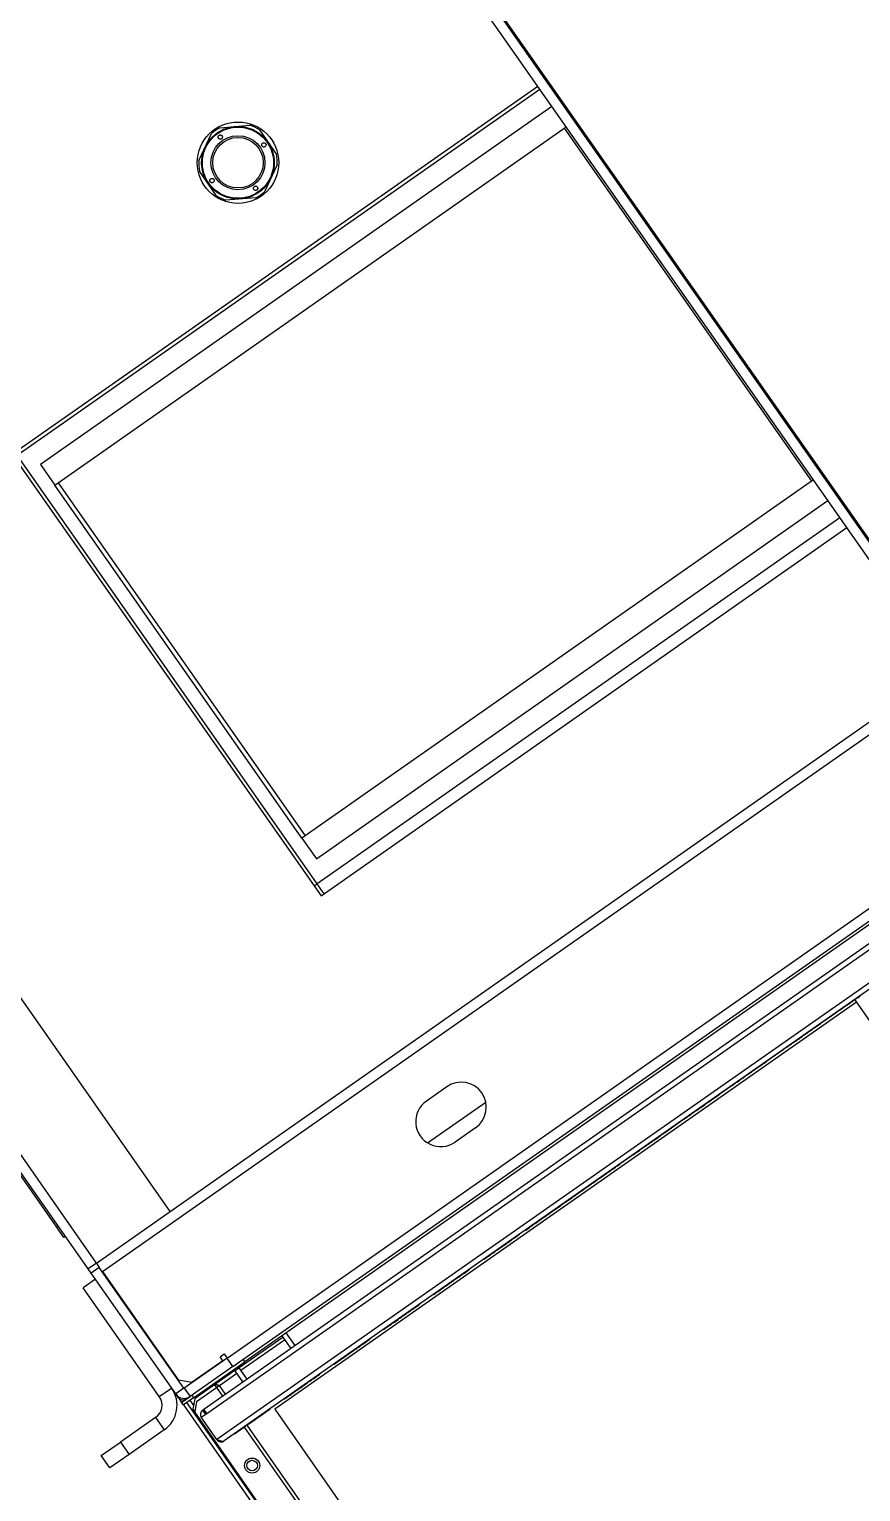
# Model space of a CAD drawing. Header units: millimetres. Extents: x 152904052 to 153933663, y 538271515 to 539240469.
# Drawn here: x 153346761 to 153347093, y 538941602 to 538942185 of the extents above; entities that cross this region are included whole.
import ezdxf

# ---------------------------------------------------------------- set-up
doc = ezdxf.new("R2010")
doc.units = ezdxf.units.MM
doc.layers.add('POWR', color=5, linetype='Continuous')

msp = doc.modelspace()

# ---------------------------------------------------------------- linework, layer by layer
at = {"layer": 'POWR', "color": 7}
for p, q in [((153346790.22, 538941689.56), (153348585.8, 538942946.84)), ((153346840, 538941655.08), (153348601.17, 538942888.27)), ((153346842.35, 538941651.72), (153348603.53, 538942884.91)), ((153346817.35, 538941713.57), (153346347.02, 538942385.27)), ((153346784.59, 538941690.63), (153346314.25, 538942362.33)), ((153346787.95, 538941692.98), (153346317.61, 538942364.68)), ((153346817.35, 538941713.57), (153347666.49, 538942308.14)), ((153347126.79, 538941930.24), (153346880.38, 538942282.15)), ((153347130.06, 538941932.53), (153346883.66, 538942284.44)), ((153346884.07, 538942284.73), (153347130.47, 538941932.82)), ((153346830.76, 538941634.64), (153347722.48, 538942259.02)), ((153346831.91, 538941633), (153347723.63, 538942257.38)), ((153347732.09, 538942250.01), (153346835.94, 538941622.52)), ((153347731.58, 538942247.08), (153346838.87, 538941622)), ((153347697, 538942248.69), (153346847.13, 538941653.61)), ((153346964.06, 538942162.63), (153346754.24, 538942015.71)), ((153346756.19, 538942015.37), (153346964.87, 538942161.49)), ((153346969.69, 538942154.6), (153346765.51, 538942011.64)), ((153346771.25, 538942003.45), (153346975.42, 538942146.41)), ((153346837.22, 538942146.13), (153346849.14, 538942147.09)), ((153346852.89, 538942145.31), (153346859.68, 538942135.46)), ((153347073.38, 538942005.03), (153346974.73, 538942145.93)), ((153346828.68, 538942132.97), (153346833.81, 538942143.77)), ((153346835.81, 538942119), (153346829.02, 538942128.84)), ((153346860.01, 538942131.33), (153346854.88, 538942120.53)), ((153346851.47, 538942118.18), (153346839.55, 538942117.22)), ((153346772.03, 538941707.35), (153346513.57, 538942076.46)), ((153346754.24, 538942015.71), (153346877.56, 538941839.59)), ((153346875.95, 538941844.33), (153346756.19, 538942015.37)), ((153346765.51, 538942011.64), (153346771.25, 538942003.45)), ((153347074.08, 538942005.52), (153346869.9, 538941862.55)), ((153346869.9, 538941862.55), (153346771.25, 538942003.45)), ((153346772.56, 538942004.37), (153346871.21, 538941863.47)), ((153346875.64, 538941854.36), (153347079.81, 538941997.33)), ((153347084.63, 538941990.45), (153346875.95, 538941844.33)), ((153346877.56, 538941839.59), (153347087.38, 538941986.51)), ((153346869.9, 538941862.55), (153346875.64, 538941854.36)), ((153346874.8, 538941843.52), (153346875.95, 538941844.33)), ((153346878.7, 538941840.4), (153346875.95, 538941844.33)), ((153347091.22, 538941797.17), (153346859.08, 538941634.62)), ((153347086.35, 538941795.17), (153347086.29, 538941795.25)), ((153347088.62, 538941796.76), (153347088.56, 538941796.84)), ((153347090.56, 538941798.11), (153347101.69, 538941782.22)), ((153347090.89, 538941798.35), (153347090.84, 538941798.43)), ((153347092.8, 538941799.69), (153347092.75, 538941799.77)), ((153347077.02, 538941788.63), (153347076.96, 538941788.71)), ((153347081.42, 538941791.71), (153347077.16, 538941788.73)), ((153347084.61, 538941793.95), (153347084.55, 538941794.03)), ((153347068.82, 538941782.89), (153347069.59, 538941783.43)), ((153347069.87, 538941783.63), (153347069.82, 538941783.71)), ((153347070.03, 538941783.74), (153347069.98, 538941783.82)), ((153347071.09, 538941784.48), (153347071.03, 538941784.56)), ((153347072.15, 538941785.22), (153347072.09, 538941785.3)), ((153347073.97, 538941786.5), (153347073.92, 538941786.58)), ((153347061.53, 538941777.79), (153347056.22, 538941774.07)), ((153347061.68, 538941777.89), (153347061.62, 538941777.97)), ((153347062.73, 538941778.63), (153347062.67, 538941778.71)), ((153347065.77, 538941780.76), (153347065.72, 538941780.84)), ((153347052.38, 538941771.38), (153347052.33, 538941771.46)), ((153347056.07, 538941773.97), (153347056.02, 538941774.05)), ((153347047.84, 538941768.2), (153347047.78, 538941768.28)), ((153347049.05, 538941769.05), (153347049, 538941769.13)), ((153347050.11, 538941769.79), (153347050.05, 538941769.87)), ((153347051.17, 538941770.53), (153347051.11, 538941770.61)), ((153346927.74, 538941763.39), (153346919.55, 538941757.66)), ((153347041.64, 538941763.86), (153347036.82, 538941760.49)), ((153347041.79, 538941763.96), (153347041.73, 538941764.05)), ((153346920, 538941740.98), (153346943.26, 538941757.26)), ((153347029.54, 538941755.39), (153347029.48, 538941755.47)), ((153347033.64, 538941758.26), (153347033.58, 538941758.34)), ((153347034.57, 538941758.91), (153347034.51, 538941758.99)), ((153347022.25, 538941750.28), (153347016.44, 538941746.22)), ((153347022.39, 538941750.38), (153347022.34, 538941750.47)), ((153346939.21, 538941747.01), (153346931.02, 538941741.28)), ((153347013.26, 538941743.99), (153347013.2, 538941744.07)), ((153347016.3, 538941746.12), (153347016.24, 538941746.2)), ((153347002.01, 538941736.11), (153347001.96, 538941736.2)), ((153347005.06, 538941738.25), (153347005, 538941738.33)), ((153347009.16, 538941741.12), (153347009.1, 538941741.2)), ((153347010.21, 538941741.86), (153347010.16, 538941741.94)), ((153346993.71, 538941730.3), (153346993.65, 538941730.38)), ((153346995.23, 538941731.36), (153346995.17, 538941731.45)), ((153346996.75, 538941732.43), (153346996.69, 538941732.51)), ((153347001.7, 538941735.9), (153346996.94, 538941732.56)), ((153346985.51, 538941724.56), (153346985.45, 538941724.64)), ((153346988.55, 538941726.69), (153346988.5, 538941726.77)), ((153346989.61, 538941727.43), (153346989.55, 538941727.51)), ((153346990.67, 538941728.17), (153346990.61, 538941728.25)), ((153346976.23, 538941718.06), (153346977.87, 538941719.21)), ((153346977.87, 538941719.21), (153346977.81, 538941719.29)), ((153346978.1, 538941719.37), (153346978.05, 538941719.45)), ((153346978.1, 538941719.37), (153346979.4, 538941720.28)), ((153346979.4, 538941720.28), (153346979.34, 538941720.36)), ((153346981.24, 538941721.57), (153346981.18, 538941721.65)), ((153346981.6, 538941721.82), (153346981.54, 538941721.9)), ((153346981.6, 538941721.82), (153346982.32, 538941722.33)), ((153346982.47, 538941722.43), (153346982.41, 538941722.51)), ((153346983.99, 538941723.49), (153346983.93, 538941723.57)), ((153346787.95, 538941692.98), (153346817.35, 538941713.57)), ((153346968.8, 538941712.86), (153346969.1, 538941713.07)), ((153346969.38, 538941713.27), (153346969.33, 538941713.35)), ((153346973.48, 538941716.14), (153346973.43, 538941716.22)), ((153346976.53, 538941718.27), (153346976.47, 538941718.35)), ((153346772.03, 538941707.35), (153346772.6, 538941707.75)), ((153346774.89, 538941703.25), (153346772.03, 538941707.35)), ((153346959.26, 538941706.18), (153346960.56, 538941707.09)), ((153346960.56, 538941707.09), (153346960.5, 538941707.17)), ((153346775.47, 538941703.65), (153346774.89, 538941703.25)), ((153346951.95, 538941701.06), (153346951.89, 538941701.14)), ((153346953.77, 538941702.34), (153346953.72, 538941702.42)), ((153346956.82, 538941704.47), (153346956.76, 538941704.55)), ((153346959.26, 538941706.18), (153346959.21, 538941706.26)), ((153346945.57, 538941696.59), (153346945.52, 538941696.68)), ((153346949.67, 538941699.46), (153346949.62, 538941699.55)), ((153346787.95, 538941692.98), (153346784.59, 538941690.63)), ((153346785.73, 538941688.99), (153346784.59, 538941690.63)), ((153346789.01, 538941691.28), (153346785.73, 538941688.99)), ((153346787.86, 538941692.92), (153346789.01, 538941691.28)), ((153346822.8, 538941643.04), (153346789.01, 538941691.28)), ((153346790.22, 538941689.56), (153346820.44, 538941646.39)), ((153346787.46, 538941686.53), (153346782.54, 538941683.09)), ((153346819.52, 538941640.74), (153346785.73, 538941688.99)), ((153346928.55, 538941684.68), (153346928.5, 538941684.76)), ((153346929.61, 538941685.42), (153346929.55, 538941685.5)), ((153346929.9, 538941685.62), (153346930.31, 538941685.91)), ((153346930.67, 538941686.16), (153346930.61, 538941686.24)), ((153346933.71, 538941688.29), (153346933.65, 538941688.37)), ((153346812.94, 538941639.67), (153346782.54, 538941683.09)), ((153346922.47, 538941680.41), (153346922.41, 538941680.5)), ((153346925.51, 538941682.55), (153346925.45, 538941682.63)), ((153346914.8, 538941675.04), (153346914.74, 538941675.13)), ((153346916.87, 538941676.49), (153346916.81, 538941676.57)), ((153346902.47, 538941666.41), (153346902.42, 538941666.5)), ((153346907.18, 538941669.71), (153346907.12, 538941669.79)), ((153346844.81, 538941651.25), (153346862.22, 538941663.44)), ((153346845.56, 538941650.19), (153346862.97, 538941662.37)), ((153346861.88, 538941663.93), (153346865.41, 538941658.89)), ((153346863.52, 538941665.08), (153346867.04, 538941660.04)), ((153346896.98, 538941662.57), (153346896.92, 538941662.65)), ((153346840.05, 538941655), (153346822.93, 538941643.01)), ((153346837.21, 538941655.57), (153346838.85, 538941656.72)), ((153346838.3, 538941654.02), (153346837.21, 538941655.57)), ((153346838.85, 538941656.72), (153346840, 538941655.08)), ((153346840.05, 538941655), (153346840, 538941655.08)), ((153346842.35, 538941651.72), (153346840.05, 538941655)), ((153346847.13, 538941653.61), (153346846.44, 538941654.59)), ((153346886.27, 538941655.07), (153346886.21, 538941655.15)), ((153346888.78, 538941656.83), (153346888.72, 538941656.91)), ((153346889.84, 538941657.57), (153346889.78, 538941657.65)), ((153346890.89, 538941658.31), (153346890.84, 538941658.39)), ((153346842.35, 538941651.72), (153346825.23, 538941639.73)), ((153346838.3, 538941654.02), (153346826.01, 538941645.41)), ((153346826.65, 538941639.27), (153346847.13, 538941653.61)), ((153346843.09, 538941650.05), (153346829.66, 538941640.64)), ((153346836.92, 538941644.13), (153346843.92, 538941649.04)), ((153346843.09, 538941650.05), (153346842.75, 538941650.54)), ((153346844.87, 538941651.17), (153346843.23, 538941650.02)), ((153346846.36, 538941645.56), (153346843.23, 538941650.02)), ((153346848, 538941646.7), (153346844.87, 538941651.17)), ((153346812.94, 538941639.67), (153346817.86, 538941643.12)), ((153346822.8, 538941643.04), (153346819.52, 538941640.74)), ((153346820.44, 538941646.39), (153346826.01, 538941645.41)), ((153346822.93, 538941643.01), (153346825.23, 538941639.73)), ((153346827.81, 538941637.79), (153346835.75, 538941643.36)), ((153346835.8, 538941643.47), (153346835.11, 538941644.45)), ((153346835.84, 538941643.41), (153346835.75, 538941643.36)), ((153346835.75, 538941643.36), (153346838.21, 538941639.85)), ((153346835.8, 538941643.47), (153346836.92, 538941644.13)), ((153346835.84, 538941643.41), (153346836.82, 538941644.1)), ((153346836.92, 538941644.13), (153346835.85, 538941643.39)), ((153346838.29, 538941639.91), (153346835.85, 538941643.39)), ((153346839.36, 538941640.65), (153346836.92, 538941644.13)), ((153346869.95, 538941643.64), (153346869.89, 538941643.72)), ((153346872.22, 538941645.23), (153346872.17, 538941645.32)), ((153346820.55, 538941639.27), (153346819.52, 538941640.74)), ((153346820.89, 538941639.51), (153346820.55, 538941639.27)), ((153346820.55, 538941639.27), (153346821.87, 538941637.38)), ((153346821.87, 538941637.38), (153346825.23, 538941639.73)), ((153346822.56, 538941636.4), (153346821.87, 538941637.38)), ((153346826.65, 538941639.27), (153346822.56, 538941636.4)), ((153346823.03, 538941638.51), (153346823.18, 538941638.3)), ((153346823.48, 538941638.75), (153346823.07, 538941638.46)), ((153346823.12, 538941638.38), (153346824.43, 538941639.3)), ((153346823.29, 538941639.01), (153346823.48, 538941638.75)), ((153346823.48, 538941638.75), (153346824.08, 538941639.17)), ((153346823.87, 538941637.32), (153346976.04, 538941420)), ((153346824.43, 538941639.3), (153346824.49, 538941639.22)), ((153346825.18, 538941638.23), (153346826.61, 538941636.19)), ((153346825.97, 538941640.25), (153346826.65, 538941639.27)), ((153346827.08, 538941638.83), (153346826.34, 538941634.65)), ((153346827.81, 538941637.79), (153346827.07, 538941633.61)), ((153346829.66, 538941640.64), (153346827.08, 538941638.83)), ((153346829.66, 538941640.64), (153346829.32, 538941641.13)), ((153346865.85, 538941640.77), (153346865.79, 538941640.85)), ((153346811.47, 538941631.32), (153346797.47, 538941621.52)), ((153346811.47, 538941631.32), (153346814.91, 538941626.4)), ((153346822.56, 538941636.4), (153346974.73, 538941419.08)), ((153346826.34, 538941634.65), (153346827.07, 538941633.61)), ((153346973.02, 538941425.17), (153346827.07, 538941633.61)), ((153346829.69, 538941631.44), (153346831.91, 538941633)), ((153346835.94, 538941622.52), (153346829.69, 538941631.44)), ((153346830.18, 538941634.23), (153346830.7, 538941634.59)), ((153346830.18, 538941634.23), (153346831.33, 538941632.59)), ((153346830.7, 538941634.59), (153346830.76, 538941634.64)), ((153346831.85, 538941632.96), (153346830.7, 538941634.59)), ((153346831.91, 538941633), (153346830.76, 538941634.64)), ((153346859.08, 538941634.62), (153346984.92, 538941454.91)), ((153346814.91, 538941626.4), (153346800.91, 538941616.6)), ((153346846.87, 538941627.48), (153346985.15, 538941430)), ((153346985.21, 538941430.08), (153346846.95, 538941627.54)), ((153346847.79, 538941628.13), (153346847.73, 538941628.21)), ((153346986.28, 538941430.83), (153346848.02, 538941628.28)), ((153346850.06, 538941629.72), (153346850.01, 538941629.8)), ((153346789.81, 538941616.15), (153346797.47, 538941621.52)), ((153346797.47, 538941621.52), (153346800.91, 538941616.6)), ((153346842.92, 538941624.72), (153346842.86, 538941624.8)), ((153346793.25, 538941611.24), (153346789.81, 538941616.15)), ((153346800.91, 538941616.6), (153346793.25, 538941611.24))]:
    msp.add_line(p, q, dxfattribs=at)
at = {"layer": 'POWR', "color": 7, "flags": 128}
msp.add_lwpolyline([(153346844.87, 538941651.17), (153346844.6, 538941651.48), (153346844.37, 538941651.67)], dxfattribs=at)
at = {"layer": 'POWR', "color": 7}
for centre, radius in [((153346844.35, 538942132.15), 16.25), ((153346844.35, 538942132.15), 14.5), ((153346844.35, 538942132.15), 14.21), ((153346844.35, 538942132.15), 10.79), ((153346844.35, 538942132.15), 10.09), ((153346850.02, 538941612.17), 3), ((153346850.02, 538941612.17), 2.1)]:
    msp.add_circle(centre, radius, dxfattribs=at)
for centre, radius, start, end in [((153346844.35, 538942132.15), 15.68, 117.0092, 132.18946), ((153346844.35, 538942132.15), 15.68, 57.0092, 72.18946), ((153346844.35, 538942132.15), 15.68, 357.00919, 12.18945), ((153346844.35, 538942132.15), 15.68, 177.00919, 192.18945), ((153346844.35, 538942132.15), 15.68, 237.0092, 252.18946), ((153346844.35, 538942132.15), 15.68, 297.0092, 312.18946), ((153346933.47, 538941755.2), 10, 304.99999, 124.99999), ((153346925.28, 538941749.47), 10, 124.99999, 304.99999), ((153346843.15, 538941649.96), 0.1, 34.99999, 124.99999), ((153346808.03, 538941636.23), 12, 304.99999, 34.99999), ((153346822.88, 538941643.09), 0.1, 214.99999, 304.99999), ((153346808.03, 538941636.23), 6, 304.99999, 34.99999), ((153346822.88, 538941643.09), 4.1, 214.99999, 304.99999), ((153346822.27, 538941640.47), 2.1, 214.99999, 304.99999), ((153346831.33, 538941632.59), 2, 124.99999, 214.99999), ((153346837.66, 538941623.72), 2.1, 214.99999, 304.99999)]:
    msp.add_arc(centre, radius, start, end, dxfattribs=at)
for points, knots in [([(153346837.31, 538942141.51), (153346837.38, 538942141.52), (153346837.53, 538942141.54), (153346837.75, 538942141.64), (153346837.92, 538942141.78), (153346838.06, 538942141.97), (153346838.16, 538942142.21), (153346838.17, 538942142.53), (153346838.04, 538942142.85), (153346837.77, 538942143.1), (153346837.47, 538942143.21), (153346837.2, 538942143.23), (153346836.96, 538942143.17), (153346836.77, 538942143.06), (153346836.62, 538942142.91), (153346836.51, 538942142.71), (153346836.44, 538942142.43), (153346836.47, 538942142.1), (153346836.64, 538942141.78), (153346836.92, 538942141.55), (153346837.19, 538942141.52), (153346837.31, 538942141.51)], [0, 0, 0, 0, 0.037655, 0.075529, 0.109622, 0.142408, 0.18759, 0.24856, 0.329431, 0.41155, 0.474655, 0.51947, 0.554483, 0.589706, 0.620506, 0.652427, 0.702904, 0.774298, 0.847915, 0.935622, 1, 1, 1, 1]), ([(153346854.31, 538942138.51), (153346854.4, 538942138.47), (153346854.61, 538942138.39), (153346854.95, 538942138.43), (153346855.28, 538942138.61), (153346855.49, 538942138.92), (153346855.57, 538942139.24), (153346855.55, 538942139.49), (153346855.47, 538942139.71), (153346855.34, 538942139.88), (153346855.17, 538942140.03), (153346854.93, 538942140.14), (153346854.6, 538942140.17), (153346854.25, 538942140.06), (153346853.97, 538942139.83), (153346853.83, 538942139.54), (153346853.81, 538942139.26), (153346853.86, 538942139.01), (153346853.98, 538942138.79), (153346854.13, 538942138.62), (153346854.25, 538942138.54), (153346854.31, 538942138.51)], [0, 0, 0, 0, 0.05223, 0.119215, 0.204465, 0.290365, 0.343284, 0.383581, 0.41619, 0.448914, 0.479354, 0.521401, 0.580352, 0.661164, 0.743398, 0.808383, 0.85627, 0.894279, 0.932508, 0.965841, 1, 1, 1, 1]), ([(153346833.65, 538942124.23), (153346833.77, 538942124.19), (153346834.04, 538942124.12), (153346834.4, 538942124.22), (153346834.69, 538942124.44), (153346834.85, 538942124.72), (153346834.89, 538942125.01), (153346834.84, 538942125.26), (153346834.73, 538942125.49), (153346834.58, 538942125.67), (153346834.39, 538942125.81), (153346834.13, 538942125.9), (153346833.81, 538942125.9), (153346833.48, 538942125.74), (153346833.24, 538942125.46), (153346833.13, 538942125.15), (153346833.13, 538942124.88), (153346833.2, 538942124.65), (153346833.32, 538942124.46), (153346833.47, 538942124.31), (153346833.59, 538942124.26), (153346833.65, 538942124.23)], [0, 0, 0, 0, 0.067266, 0.145648, 0.22596, 0.294547, 0.344366, 0.383525, 0.422939, 0.456712, 0.489705, 0.536113, 0.598963, 0.681449, 0.764993, 0.824624, 0.867907, 0.902042, 0.936356, 0.966948, 1, 1, 1, 1]), ([(153346851.54, 538942121.1), (153346851.61, 538942121.11), (153346851.74, 538942121.14), (153346851.93, 538942121.25), (153346852.07, 538942121.4), (153346852.19, 538942121.6), (153346852.26, 538942121.87), (153346852.22, 538942122.2), (153346852.05, 538942122.52), (153346851.79, 538942122.73), (153346851.48, 538942122.8), (153346851.23, 538942122.78), (153346851.01, 538942122.7), (153346850.82, 538942122.57), (153346850.68, 538942122.41), (153346850.56, 538942122.2), (153346850.51, 538942121.92), (153346850.58, 538942121.6), (153346850.79, 538942121.31), (153346851.09, 538942121.12), (153346851.37, 538942121.08), (153346851.51, 538942121.09), (153346851.54, 538942121.1)], [0, 0, 0, 0, 0.032752, 0.06566, 0.096359, 0.128239, 0.178564, 0.249759, 0.323184, 0.410832, 0.464034, 0.505856, 0.540618, 0.575489, 0.608047, 0.643003, 0.696435, 0.769015, 0.843405, 0.93108, 0.98189, 1, 1, 1, 1]), ([(153347084.61, 538941793.95), (153347084.68, 538941794), (153347084.83, 538941794.1), (153347085.65, 538941794.68), (153347086.06, 538941794.96)], [0, 0, 0, 0, 0.505805, 1, 1, 1, 1]), ([(153347086.35, 538941795.17), (153347086.39, 538941795.2), (153347086.49, 538941795.26), (153347087.08, 538941795.68), (153347087.8, 538941796.19), (153347088.35, 538941796.57), (153347088.62, 538941796.76)], [0, 0, 0, 0, 0.282673, 0.565113, 0.784379, 1, 1, 1, 1]), ([(153347087.65, 538941796.08), (153347087.69, 538941796.1), (153347087.76, 538941796.16), (153347088.17, 538941796.44), (153347088.48, 538941796.66), (153347088.58, 538941796.73)], [0, 0, 0, 0, 0.407525, 0.812587, 1, 1, 1, 1]), ([(153347088.62, 538941796.76), (153347088.85, 538941796.91), (153347089.28, 538941797.22), (153347089.9, 538941797.65), (153347090.43, 538941798.02), (153347090.82, 538941798.3), (153347090.87, 538941798.33), (153347090.89, 538941798.35)], [0, 0, 0, 0, 0.195186, 0.375029, 0.550308, 0.763878, 1, 1, 1, 1]), ([(153347091.18, 538941798.55), (153347091.42, 538941798.72), (153347092.03, 538941799.14), (153347092.67, 538941799.59), (153347092.76, 538941799.65), (153347092.8, 538941799.69)], [0, 0, 0, 0, 0.232742, 0.596915, 1, 1, 1, 1]), ([(153347081.56, 538941791.81), (153347081.62, 538941791.86), (153347081.75, 538941791.94), (153347082.73, 538941792.63), (153347083.59, 538941793.24), (153347084.26, 538941793.7), (153347084.32, 538941793.74)], [0, 0, 0, 0, 0.323387, 0.646124, 0.968107, 1, 1, 1, 1]), ([(153347065.77, 538941780.76), (153347065.86, 538941780.82), (153347066.02, 538941780.93), (153347067.09, 538941781.68), (153347068.41, 538941782.6), (153347069.39, 538941783.29), (153347069.87, 538941783.63)], [0, 0, 0, 0, 0.284722, 0.565801, 0.783864, 1, 1, 1, 1]), ([(153347070.03, 538941783.74), (153347070.06, 538941783.76), (153347070.1, 538941783.79), (153347070.37, 538941783.98), (153347070.71, 538941784.22), (153347070.97, 538941784.39), (153347071.09, 538941784.48)], [0, 0, 0, 0, 0.284527, 0.565941, 0.784106, 1, 1, 1, 1]), ([(153347071.09, 538941784.48), (153347071.2, 538941784.56), (153347071.4, 538941784.7), (153347071.69, 538941784.9), (153347071.93, 538941785.07), (153347072.11, 538941785.2), (153347072.14, 538941785.21), (153347072.15, 538941785.22)], [0, 0, 0, 0, 0.192797, 0.372769, 0.549614, 0.764802, 1, 1, 1, 1]), ([(153347072.43, 538941785.42), (153347072.64, 538941785.57), (153347073.22, 538941785.97), (153347073.83, 538941786.4), (153347073.93, 538941786.47), (153347073.97, 538941786.5)], [0, 0, 0, 0, 0.21141, 0.588016, 1, 1, 1, 1]), ([(153347074.26, 538941786.7), (153347074.65, 538941786.97), (153347075.68, 538941787.69), (153347076.78, 538941788.46), (153347076.93, 538941788.57), (153347077.02, 538941788.63)], [0, 0, 0, 0, 0.2229314, 0.5937136, 1, 1, 1, 1]), ([(153347061.68, 538941777.89), (153347061.72, 538941777.92), (153347061.78, 538941777.96), (153347062.28, 538941778.31), (153347062.44, 538941778.43)], [0, 0, 0, 0, 0.666638, 1, 1, 1, 1]), ([(153347062.73, 538941778.63), (153347062.79, 538941778.67), (153347062.91, 538941778.76), (153347063.89, 538941779.44), (153347064.76, 538941780.05), (153347065.43, 538941780.52), (153347065.49, 538941780.56)], [0, 0, 0, 0, 0.326255, 0.648557, 0.96833, 1, 1, 1, 1]), ([(153347051.45, 538941770.73), (153347051.6, 538941770.83), (153347051.94, 538941771.07), (153347052.3, 538941771.33), (153347052.36, 538941771.36), (153347052.38, 538941771.38)], [0, 0, 0, 0, 0.249912, 0.610843, 1, 1, 1, 1]), ([(153347052.67, 538941771.58), (153347052.75, 538941771.64), (153347053.11, 538941771.89), (153347053.13, 538941771.91), (153347053.15, 538941771.92)], [0, 0, 0, 0, 0.236347, 1, 1, 1, 1]), ([(153347053.44, 538941772.12), (153347053.78, 538941772.36), (153347054.77, 538941773.05), (153347055.82, 538941773.79), (153347055.99, 538941773.91), (153347056.07, 538941773.97)], [0, 0, 0, 0, 0.204877, 0.587016, 1, 1, 1, 1]), ([(153347041.79, 538941763.96), (153347041.85, 538941764.01), (153347041.97, 538941764.09), (153347042.94, 538941764.77), (153347043.85, 538941765.41), (153347044.57, 538941765.91), (153347044.67, 538941765.98)], [0, 0, 0, 0, 0.322741, 0.637677, 0.948107, 1, 1, 1, 1]), ([(153347044.95, 538941766.18), (153347045.04, 538941766.24), (153347045.2, 538941766.35), (153347046.23, 538941767.08), (153347047.16, 538941767.73), (153347047.55, 538941768)], [0, 0, 0, 0, 0.374024, 0.738018, 1, 1, 1, 1]), ([(153347047.84, 538941768.2), (153347047.89, 538941768.23), (153347047.98, 538941768.3), (153347048.4, 538941768.6), (153347048.73, 538941768.82), (153347048.77, 538941768.85)], [0, 0, 0, 0, 0.476481, 0.940872, 1, 1, 1, 1]), ([(153347049.05, 538941769.05), (153347049.07, 538941769.07), (153347049.12, 538941769.09), (153347049.39, 538941769.29), (153347049.73, 538941769.53), (153347049.98, 538941769.7), (153347050.11, 538941769.79)], [0, 0, 0, 0, 0.286939, 0.566737, 0.783446, 1, 1, 1, 1]), ([(153347050.11, 538941769.79), (153347050.22, 538941769.87), (153347050.42, 538941770.01), (153347050.71, 538941770.21), (153347050.95, 538941770.38), (153347051.13, 538941770.51), (153347051.15, 538941770.52), (153347051.17, 538941770.53)], [0, 0, 0, 0, 0.190165, 0.370551, 0.549345, 0.766286, 1, 1, 1, 1]), ([(153347034.85, 538941759.11), (153347035.16, 538941759.32), (153347035.87, 538941759.82), (153347036.52, 538941760.27), (153347036.61, 538941760.34), (153347036.66, 538941760.37)], [0, 0, 0, 0, 0.2711005, 0.6389832, 1, 1, 1, 1]), ([(153347025.44, 538941752.52), (153347025.52, 538941752.57), (153347025.67, 538941752.68), (153347026.75, 538941753.44), (153347028.09, 538941754.37), (153347029.05, 538941755.05), (153347029.54, 538941755.39)], [0, 0, 0, 0, 0.289382, 0.566747, 0.781866, 1, 1, 1, 1]), ([(153347029.54, 538941755.39), (153347030.15, 538941755.81), (153347031.35, 538941756.66), (153347032.7, 538941757.6), (153347033.5, 538941758.16), (153347033.59, 538941758.22), (153347033.64, 538941758.26)], [0, 0, 0, 0, 0.27835, 0.548508, 0.767344, 1, 1, 1, 1]), ([(153347033.92, 538941758.46), (153347034.05, 538941758.54), (153347034.5, 538941758.86), (153347034.54, 538941758.89), (153347034.57, 538941758.91)], [0, 0, 0, 0, 0.269927, 1, 1, 1, 1]), ([(153347022.39, 538941750.38), (153347022.46, 538941750.43), (153347022.59, 538941750.52), (153347023.31, 538941751.02), (153347024.01, 538941751.51), (153347024.22, 538941751.66)], [0, 0, 0, 0, 0.418774, 0.822133, 1, 1, 1, 1]), ([(153347024.51, 538941751.86), (153347024.54, 538941751.89), (153347024.57, 538941751.91), (153347025.1, 538941752.28), (153347025.15, 538941752.31)], [0, 0, 0, 0, 0.900928, 1, 1, 1, 1]), ([(153347010.5, 538941742.06), (153347010.65, 538941742.16), (153347011.38, 538941742.67), (153347012.3, 538941743.32), (153347013.12, 538941743.89), (153347013.21, 538941743.95), (153347013.26, 538941743.99)], [0, 0, 0, 0, 0.084425, 0.429681, 0.7083, 1, 1, 1, 1]), ([(153347013.54, 538941744.19), (153347013.93, 538941744.46), (153347014.95, 538941745.17), (153347016.04, 538941745.94), (153347016.21, 538941746.06), (153347016.3, 538941746.12)], [0, 0, 0, 0, 0.2287359, 0.6051431, 1, 1, 1, 1]), ([(153347002.01, 538941736.11), (153347002.07, 538941736.16), (153347002.19, 538941736.23), (153347003.16, 538941736.92), (153347004.05, 538941737.54), (153347004.71, 538941738), (153347004.77, 538941738.04)], [0, 0, 0, 0, 0.3375243, 0.657783, 0.9690212, 1, 1, 1, 1]), ([(153347005.06, 538941738.25), (153347005.13, 538941738.3), (153347005.28, 538941738.4), (153347006.38, 538941739.17), (153347007.3, 538941739.82), (153347007.79, 538941740.16), (153347007.81, 538941740.18)], [0, 0, 0, 0, 0.368412, 0.715641, 0.985435, 1, 1, 1, 1]), ([(153347008.1, 538941740.38), (153347008.12, 538941740.39), (153347008.16, 538941740.42), (153347008.44, 538941740.61), (153347008.79, 538941740.86), (153347009.03, 538941741.03), (153347009.16, 538941741.12)], [0, 0, 0, 0, 0.291578, 0.566821, 0.780385, 1, 1, 1, 1]), ([(153347009.16, 538941741.12), (153347009.32, 538941741.23), (153347009.63, 538941741.45), (153347009.97, 538941741.69), (153347010.18, 538941741.83), (153347010.2, 538941741.85), (153347010.21, 538941741.86)], [0, 0, 0, 0, 0.276042, 0.54912, 0.769614, 1, 1, 1, 1]), ([(153346994.04, 538941730.53), (153346994.36, 538941730.76), (153346995.06, 538941731.25), (153346995.17, 538941731.32), (153346995.23, 538941731.36)], [0, 0, 0, 0, 0.463983, 1, 1, 1, 1]), ([(153346995.52, 538941731.56), (153346995.82, 538941731.77), (153346996.58, 538941732.31), (153346996.69, 538941732.39), (153346996.75, 538941732.43)], [0, 0, 0, 0, 0.389317, 1, 1, 1, 1]), ([(153346985.51, 538941724.56), (153346985.54, 538941724.58), (153346985.61, 538941724.63), (153346986.15, 538941725), (153346987, 538941725.6), (153346987.77, 538941726.14), (153346988.24, 538941726.47), (153346988.27, 538941726.49)], [0, 0, 0, 0, 0.2528436, 0.4893944, 0.7175748, 0.9852967, 1, 1, 1, 1]), ([(153346988.55, 538941726.69), (153346988.57, 538941726.7), (153346988.61, 538941726.73), (153346988.89, 538941726.93), (153346989.24, 538941727.17), (153346989.49, 538941727.34), (153346989.61, 538941727.43)], [0, 0, 0, 0, 0.29369, 0.565991, 0.777987, 1, 1, 1, 1]), ([(153346989.61, 538941727.43), (153346989.77, 538941727.54), (153346990.09, 538941727.76), (153346990.42, 538941728), (153346990.63, 538941728.14), (153346990.65, 538941728.16), (153346990.67, 538941728.17)], [0, 0, 0, 0, 0.274697, 0.55055, 0.772178, 1, 1, 1, 1]), ([(153346990.95, 538941728.37), (153346991.1, 538941728.47), (153346991.84, 538941728.99), (153346992.75, 538941729.63), (153346993.56, 538941730.2), (153346993.66, 538941730.26), (153346993.71, 538941730.3)], [0, 0, 0, 0, 0.083906, 0.432245, 0.711919, 1, 1, 1, 1]), ([(153346979.4, 538941720.28), (153346979.55, 538941720.38), (153346979.84, 538941720.59), (153346980.39, 538941720.97), (153346980.88, 538941721.32), (153346981.12, 538941721.48), (153346981.24, 538941721.57)], [0, 0, 0, 0, 0.2781024, 0.5581581, 0.7786632, 1, 1, 1, 1]), ([(153346981.24, 538941721.57), (153346981.31, 538941721.62), (153346981.45, 538941721.71), (153346981.57, 538941721.8), (153346981.59, 538941721.81), (153346981.6, 538941721.82)], [0, 0, 0, 0, 0.2793225, 0.5592209, 1, 1, 1, 1]), ([(153346982.47, 538941722.43), (153346982.54, 538941722.48), (153346982.67, 538941722.57), (153346983.21, 538941722.95), (153346983.69, 538941723.29), (153346983.7, 538941723.29)], [0, 0, 0, 0, 0.512682, 0.99148, 1, 1, 1, 1]), ([(153346983.99, 538941723.49), (153346984.04, 538941723.53), (153346984.14, 538941723.6), (153346984.64, 538941723.95), (153346985.13, 538941724.29), (153346985.22, 538941724.36)], [0, 0, 0, 0, 0.460446, 0.890899, 1, 1, 1, 1]), ([(153346965.28, 538941710.4), (153346965.32, 538941710.42), (153346965.38, 538941710.46), (153346965.92, 538941710.84), (153346966.77, 538941711.44), (153346967.98, 538941712.29), (153346968.91, 538941712.93), (153346969.38, 538941713.27)], [0, 0, 0, 0, 0.201801, 0.387279, 0.564791, 0.774614, 1, 1, 1, 1]), ([(153346969.38, 538941713.27), (153346970, 538941713.7), (153346971.24, 538941714.57), (153346972.53, 538941715.47), (153346973.33, 538941716.03), (153346973.43, 538941716.1), (153346973.48, 538941716.14)], [0, 0, 0, 0, 0.274466, 0.552901, 0.775045, 1, 1, 1, 1]), ([(153346973.77, 538941716.34), (153346974.16, 538941716.61), (153346975.17, 538941717.32), (153346976.25, 538941718.08), (153346976.44, 538941718.2), (153346976.53, 538941718.27)], [0, 0, 0, 0, 0.233804, 0.614092, 1, 1, 1, 1]), ([(153346960.56, 538941707.09), (153346960.71, 538941707.19), (153346961, 538941707.39), (153346961.55, 538941707.78), (153346962.04, 538941708.12), (153346962.28, 538941708.29), (153346962.4, 538941708.37)], [0, 0, 0, 0, 0.278102, 0.558158, 0.778663, 1, 1, 1, 1]), ([(153346962.24, 538941708.26), (153346962.3, 538941708.3), (153346962.4, 538941708.38), (153346963.37, 538941709.06), (153346964.28, 538941709.69), (153346964.94, 538941710.15), (153346965, 538941710.19)], [0, 0, 0, 0, 0.34686, 0.664927, 0.969313, 1, 1, 1, 1]), ([(153346952.23, 538941701.26), (153346952.44, 538941701.4), (153346953.03, 538941701.82), (153346953.61, 538941702.22), (153346953.72, 538941702.3), (153346953.77, 538941702.34)], [0, 0, 0, 0, 0.213568, 0.607724, 1, 1, 1, 1]), ([(153346954.06, 538941702.54), (153346954.45, 538941702.81), (153346955.45, 538941703.51), (153346956.54, 538941704.27), (153346956.72, 538941704.4), (153346956.82, 538941704.47)], [0, 0, 0, 0, 0.236609, 0.618795, 1, 1, 1, 1]), ([(153346942.53, 538941694.46), (153346942.58, 538941694.5), (153346942.69, 538941694.57), (153346943.65, 538941695.25), (153346944.58, 538941695.9), (153346945.23, 538941696.35), (153346945.29, 538941696.39)], [0, 0, 0, 0, 0.35197, 0.6686, 0.969368, 1, 1, 1, 1]), ([(153346945.57, 538941696.59), (153346945.6, 538941696.62), (153346945.66, 538941696.66), (153346946.22, 538941697.05), (153346946.74, 538941697.41), (153346947.09, 538941697.66), (153346947.11, 538941697.67)], [0, 0, 0, 0, 0.355941, 0.676956, 0.981878, 1, 1, 1, 1]), ([(153346947.4, 538941697.87), (153346947.42, 538941697.89), (153346947.45, 538941697.91), (153346947.75, 538941698.12), (153346948.23, 538941698.45), (153346948.91, 538941698.93), (153346949.41, 538941699.28), (153346949.67, 538941699.46)], [0, 0, 0, 0, 0.203577, 0.387406, 0.562013, 0.770387, 1, 1, 1, 1]), ([(153346949.67, 538941699.46), (153346950.02, 538941699.7), (153346950.71, 538941700.19), (153346951.41, 538941700.68), (153346951.86, 538941701), (153346951.92, 538941701.04), (153346951.95, 538941701.06)], [0, 0, 0, 0, 0.274116, 0.555562, 0.778491, 1, 1, 1, 1]), ([(153346934, 538941688.49), (153346934.38, 538941688.76), (153346935.39, 538941689.46), (153346936.47, 538941690.22), (153346936.66, 538941690.35), (153346936.75, 538941690.42)], [0, 0, 0, 0, 0.239742, 0.623865, 1, 1, 1, 1]), ([(153346925.51, 538941682.55), (153346925.54, 538941682.57), (153346925.6, 538941682.61), (153346926.14, 538941682.99), (153346927.01, 538941683.6), (153346927.8, 538941684.15), (153346928.24, 538941684.46), (153346928.27, 538941684.48)], [0, 0, 0, 0, 0.264183, 0.497383, 0.717279, 0.984135, 1, 1, 1, 1]), ([(153346928.55, 538941684.68), (153346928.56, 538941684.68), (153346928.58, 538941684.69), (153346928.72, 538941684.79), (153346928.94, 538941684.95), (153346929.26, 538941685.17), (153346929.49, 538941685.33), (153346929.61, 538941685.42)], [0, 0, 0, 0, 0.205056, 0.386573, 0.557737, 0.76489, 1, 1, 1, 1]), ([(153346929.61, 538941685.42), (153346929.77, 538941685.53), (153346930.09, 538941685.76), (153346930.42, 538941685.98), (153346930.63, 538941686.13), (153346930.65, 538941686.15), (153346930.67, 538941686.16)], [0, 0, 0, 0, 0.274541, 0.558919, 0.782286, 1, 1, 1, 1]), ([(153346930.95, 538941686.36), (153346931.1, 538941686.46), (153346931.87, 538941687), (153346932.73, 538941687.6), (153346933.55, 538941688.18), (153346933.66, 538941688.25), (153346933.71, 538941688.29)], [0, 0, 0, 0, 0.083821, 0.442782, 0.724634, 1, 1, 1, 1]), ([(153346922.47, 538941680.41), (153346922.52, 538941680.45), (153346922.62, 538941680.52), (153346923.58, 538941681.2), (153346924.53, 538941681.86), (153346925.16, 538941682.3), (153346925.22, 538941682.35)], [0, 0, 0, 0, 0.3575979, 0.6723745, 0.9692397, 1, 1, 1, 1]), ([(153346907.18, 538941669.71), (153346907.89, 538941670.21), (153346909.34, 538941671.23), (153346910.77, 538941672.23), (153346911.7, 538941672.88), (153346911.83, 538941672.96), (153346911.89, 538941673.01)], [0, 0, 0, 0, 0.276587, 0.563675, 0.786644, 1, 1, 1, 1]), ([(153346912.18, 538941673.21), (153346912.71, 538941673.58), (153346913.71, 538941674.28), (153346914.6, 538941674.91), (153346914.73, 538941675), (153346914.8, 538941675.04)], [0, 0, 0, 0, 0.376407, 0.694585, 1, 1, 1, 1]), ([(153346915.08, 538941675.24), (153346915.13, 538941675.28), (153346915.77, 538941675.72), (153346916.56, 538941676.28), (153346916.76, 538941676.42), (153346916.87, 538941676.49)], [0, 0, 0, 0, 0.037294, 0.528122, 1, 1, 1, 1]), ([(153346902.47, 538941666.41), (153346902.51, 538941666.44), (153346902.57, 538941666.48), (153346903.19, 538941666.92), (153346904.08, 538941667.54), (153346905.08, 538941668.24), (153346906.13, 538941668.98), (153346906.82, 538941669.46), (153346907.18, 538941669.71)], [0, 0, 0, 0, 0.205878, 0.382776, 0.548451, 0.683566, 0.831821, 1, 1, 1, 1]), ([(153346893.69, 538941660.27), (153346893.73, 538941660.3), (153346894.41, 538941660.77), (153346895.44, 538941661.49), (153346896.7, 538941662.37), (153346896.89, 538941662.5), (153346896.98, 538941662.57)], [0, 0, 0, 0, 0.0193487, 0.3223637, 0.6710767, 1, 1, 1, 1]), ([(153346882.69, 538941652.56), (153346882.72, 538941652.58), (153346882.76, 538941652.61), (153346883.19, 538941652.91), (153346883.86, 538941653.38), (153346884.79, 538941654.03), (153346885.57, 538941654.58), (153346885.98, 538941654.87)], [0, 0, 0, 0, 0.233353, 0.437861, 0.623014, 0.799953, 1, 1, 1, 1]), ([(153346886.27, 538941655.07), (153346886.28, 538941655.07), (153346886.3, 538941655.09), (153346886.51, 538941655.24), (153346886.85, 538941655.47), (153346887.35, 538941655.83), (153346887.96, 538941656.25), (153346888.39, 538941656.55), (153346888.57, 538941656.68)], [0, 0, 0, 0, 0.191942, 0.360705, 0.513772, 0.659957, 0.859685, 1, 1, 1, 1]), ([(153346888.78, 538941656.83), (153346888.78, 538941656.83), (153346888.79, 538941656.83), (153346888.85, 538941656.88), (153346888.95, 538941656.95), (153346889.1, 538941657.05), (153346889.31, 538941657.2), (153346889.57, 538941657.38), (153346889.74, 538941657.5), (153346889.84, 538941657.57)], [0, 0, 0, 0, 0.14249, 0.268012, 0.381964, 0.490735, 0.639072, 0.805077, 1, 1, 1, 1]), ([(153346889.84, 538941657.57), (153346890, 538941657.68), (153346890.32, 538941657.91), (153346890.64, 538941658.13), (153346890.85, 538941658.28), (153346890.88, 538941658.3), (153346890.89, 538941658.31)], [0, 0, 0, 0, 0.2778, 0.567517, 0.790602, 1, 1, 1, 1]), ([(153346891.18, 538941658.51), (153346891.25, 538941658.55), (153346891.86, 538941658.98), (153346892.54, 538941659.46), (153346893.27, 538941659.97), (153346893.36, 538941660.03), (153346893.41, 538941660.07)], [0, 0, 0, 0, 0.0473708, 0.4293041, 0.7233775, 1, 1, 1, 1]), ([(153346874.31, 538941646.7), (153346874.55, 538941646.86), (153346875.55, 538941647.56), (153346876.45, 538941648.2), (153346877.12, 538941648.66), (153346877.04, 538941648.61), (153346877.02, 538941648.6)], [0, 0, 0, 0, 0.1409196, 0.5972503, 0.9173053, 1, 1, 1, 1]), ([(153346867.68, 538941642.05), (153346867.68, 538941642.06), (153346867.7, 538941642.07), (153346867.83, 538941642.16), (153346868.05, 538941642.31), (153346868.37, 538941642.54), (153346868.83, 538941642.86), (153346869.39, 538941643.25), (153346869.75, 538941643.5), (153346869.95, 538941643.64)], [0, 0, 0, 0, 0.14279, 0.266012, 0.376154, 0.481211, 0.627493, 0.79667, 1, 1, 1, 1]), ([(153346869.95, 538941643.64), (153346870.29, 538941643.88), (153346871, 538941644.37), (153346871.68, 538941644.85), (153346872.13, 538941645.17), (153346872.19, 538941645.21), (153346872.22, 538941645.23)], [0, 0, 0, 0, 0.2804326, 0.5725311, 0.7949866, 1, 1, 1, 1]), ([(153346872.51, 538941645.43), (153346872.63, 538941645.52), (153346873.18, 538941645.9), (153346873.68, 538941646.25), (153346874.06, 538941646.52), (153346874.02, 538941646.49), (153346874.01, 538941646.49)], [0, 0, 0, 0, 0.125614, 0.598012, 0.928711, 1, 1, 1, 1]), ([(153346862.81, 538941638.64), (153346862.83, 538941638.66), (153346862.88, 538941638.69), (153346863.3, 538941638.98), (153346863.97, 538941639.46), (153346864.76, 538941640.01), (153346865.34, 538941640.41), (153346865.56, 538941640.57)], [0, 0, 0, 0, 0.261269, 0.485741, 0.685909, 0.877091, 1, 1, 1, 1]), ([(153346865.85, 538941640.77), (153346865.86, 538941640.78), (153346865.89, 538941640.8), (153346866.13, 538941640.97), (153346866.52, 538941641.24), (153346866.96, 538941641.55), (153346867.27, 538941641.77), (153346867.39, 538941641.85)], [0, 0, 0, 0, 0.2642788, 0.4919678, 0.6953045, 0.8893466, 1, 1, 1, 1]), ([(153346850.06, 538941629.72), (153346850.52, 538941630.04), (153346851.44, 538941630.68), (153346852.07, 538941631.12), (153346852.34, 538941631.31), (153346852.32, 538941631.3), (153346852.32, 538941631.3)], [0, 0, 0, 0, 0.395312, 0.794296, 0.975528, 1, 1, 1, 1]), ([(153346852.61, 538941631.5), (153346853.1, 538941631.85), (153346854.24, 538941632.64), (153346855.67, 538941633.64), (153346856.9, 538941634.51), (153346857.11, 538941634.65), (153346857.21, 538941634.72)], [0, 0, 0, 0, 0.195271, 0.450521, 0.738591, 1, 1, 1, 1]), ([(153346842.92, 538941624.72), (153346842.94, 538941624.73), (153346842.99, 538941624.76), (153346843.4, 538941625.05), (153346844.08, 538941625.53), (153346845.01, 538941626.18), (153346846.11, 538941626.95), (153346846.97, 538941627.55), (153346847.43, 538941627.87), (153346847.5, 538941627.92)], [0, 0, 0, 0, 0.198163, 0.364733, 0.510871, 0.650835, 0.799277, 0.967754, 1, 1, 1, 1]), ([(153346847.79, 538941628.13), (153346847.8, 538941628.13), (153346847.81, 538941628.14), (153346847.94, 538941628.23), (153346848.16, 538941628.38), (153346848.45, 538941628.59), (153346848.81, 538941628.84), (153346849.2, 538941629.11), (153346849.64, 538941629.42), (153346849.91, 538941629.61), (153346850.06, 538941629.72)], [0, 0, 0, 0, 0.142267, 0.262446, 0.36816, 0.4692, 0.575829, 0.696408, 0.836596, 1, 1, 1, 1])]:
    msp.add_open_spline(points, degree=3, knots=knots, dxfattribs=at)
for points in [[(153346835.11, 538941644.45), (153346835.21, 538941644.5), (153346835.41, 538941644.59), (153346835.85, 538941644.53), (153346836.36, 538941644.37), (153346836.73, 538941644.21), (153346836.92, 538941644.13)], [(153346838.87, 538941622), (153346838.71, 538941621.93), (153346838.38, 538941621.78), (153346837.67, 538941621.87), (153346836.85, 538941622.14), (153346836.24, 538941622.39), (153346835.94, 538941622.52)]]:
    msp.add_open_spline(points, degree=3, dxfattribs=at)

doc.saveas('drawing.dxf')
